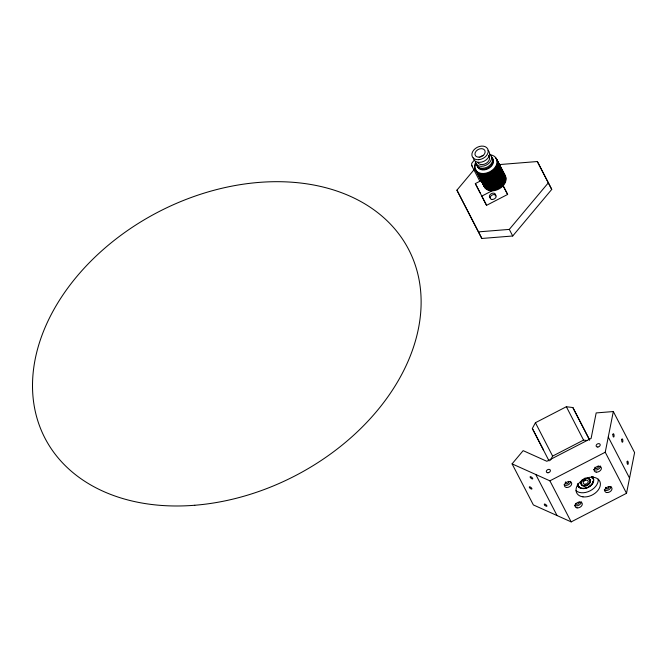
<?xml version="1.0" encoding="UTF-8"?>
<svg xmlns="http://www.w3.org/2000/svg" width="668" height="668" viewBox="0 0 668 668"><rect width="100%" height="100%" fill="white"/><g stroke="black" fill="none" stroke-linecap="round" stroke-linejoin="round"><path stroke-width="1" d="M626.517 493.293L605.241 452.236L613.324 411.546L596.173 412.924L591.113 438.408L546.833 461.287L523.153 450.65L512.08 463.868L533.365 504.925L571.182 521.892L626.517 493.293L634.6 452.595L613.324 411.546M549.063 460.937L532.338 428.489L535.419 422.719L566.364 406.728L572.86 407.547L589.627 439.961M550.415 460.21L552.62 456.094L583.556 440.103L587.272 440.571M498.378 164.662L537.356 161.531L551.743 189.411L512.715 235.988L481.828 238.468L456.92 190.163L474.18 169.563M478.413 231.879L509.3 229.4L548.328 182.823L537.356 161.531M473.695 160.804L471.742 163.301L471.633 165.397L479.916 181.437M503.029 185.512L507.638 194.446L486.563 205.335L475.332 183.6L481.745 180.285M492.775 190.43L481.778 196.116L486.563 205.335M512.08 463.868L549.898 480.835L605.241 452.236M471.633 165.397L472.309 166.098M548.328 182.823L551.743 189.411M502.854 185.22L507.638 194.446M509.3 229.4L512.715 235.988M608.264 437.031L629.54 478.088M475.332 183.6L480.117 192.827M456.92 190.163L481.828 238.468M532.338 428.489L543.376 449.773M549.898 480.835L571.182 521.892M535.769 474.497L557.045 515.546M572.86 407.547L589.577 439.995M566.364 406.728L583.556 440.103M535.419 422.719L552.62 456.094M490.471 197.887A3.231 2.229 -27.3 0 1 489.961 194.847A3.231 2.229 -27.3 0 1 493.994 193.202A3.231 2.229 -27.3 0 1 495.205 195.958M501.451 169.296A11.857 8.601 -27.4 0 1 496.24 184.184A11.857 8.601 -27.4 0 1 481.102 179.809M500.582 167.61A11.857 8.601 -27.4 0 1 495.364 182.498A11.857 8.601 -27.4 0 1 480.225 178.131M500.173 166.825A11.857 8.601 -27.4 0 1 494.955 181.713A11.857 8.601 -27.4 0 1 479.816 177.337M501.576 169.054A11.857 8.601 -27.4 0 1 495.364 183.617A11.857 8.601 -27.4 0 1 480.684 179.024M501.918 170.181A11.857 8.601 -27.4 0 1 496.7 185.069A11.857 8.601 -27.4 0 1 481.561 180.702M502.328 170.975A11.857 8.601 -27.4 0 1 497.56 185.612A11.857 8.601 -27.4 0 1 482.104 182.247M490.521 154.851A11.857 8.601 -27.4 0 1 496.099 165.672A11.857 8.601 -27.4 0 1 481.194 173.371A11.857 8.601 -27.4 0 1 475.616 162.558M495.355 157.531A11.857 8.601 -27.4 0 1 487.281 173.563A11.857 8.601 -27.4 0 1 475.958 163.209M495.815 158.425A11.857 8.601 -27.4 0 1 491.055 173.062A11.857 8.601 -27.4 0 1 475.599 169.689M496.758 159.761A11.857 8.601 -27.4 0 1 490.546 174.331A11.857 8.601 -27.4 0 1 475.875 169.73M488.458 155.552A6.471 4.693 -27.4 0 1 486.346 163.251A6.471 4.693 -27.4 0 1 477.72 162.466M490.128 154.233A8.626 6.254 -27.4 0 1 486.329 165.063A8.626 6.254 -27.4 0 1 475.324 161.881M491.155 156.212A8.626 6.254 -27.4 0 1 487.356 167.033A8.626 6.254 -27.4 0 1 476.351 163.86M492.667 158.508A8.626 6.254 -27.4 0 1 486.847 168.495A8.626 6.254 -27.4 0 1 476.86 164.846M488.074 150.283A8.626 6.254 -27.4 0 1 484.283 161.105A8.626 6.254 -27.4 0 1 473.27 157.932M492.007 157.857A8.626 6.254 -27.4 0 1 489.185 168.119A8.626 6.254 -27.4 0 1 477.678 167.083M497.101 160.896A11.857 8.601 -27.4 0 1 493.226 174.999A11.857 8.601 -27.4 0 1 477.403 173.58M477.102 172.887A11.857 8.601 -27.4 0 1 476.743 171.409M496.691 160.103A11.857 8.601 -27.4 0 1 491.473 174.991A11.857 8.601 -27.4 0 1 476.334 170.624M502.787 171.86A11.857 8.601 -27.4 0 1 497.568 186.748A11.857 8.601 -27.4 0 1 482.43 182.381M503.196 172.653A11.857 8.601 -27.4 0 1 497.977 187.541A11.857 8.601 -27.4 0 1 482.839 183.174M503.655 173.546A11.857 8.601 -27.4 0 1 498.896 188.184A11.857 8.601 -27.4 0 1 483.44 184.819M503.998 174.206A11.857 8.601 -27.4 0 1 498.779 189.086A11.857 8.601 -27.4 0 1 483.64 184.719M498.094 162.332A11.857 8.601 -27.4 0 1 492.341 176.669A11.857 8.601 -27.4 0 1 477.344 173.054M497.969 162.574A11.857 8.601 -27.4 0 1 492.75 177.463A11.857 8.601 -27.4 0 1 477.612 173.087M498.837 164.253A11.857 8.601 -27.4 0 1 493.627 179.141A11.857 8.601 -27.4 0 1 478.488 174.774M498.963 164.011A11.857 8.601 -27.4 0 1 492.75 178.581A11.857 8.601 -27.4 0 1 478.079 173.981M499.305 165.146A11.857 8.601 -27.4 0 1 494.086 180.026A11.857 8.601 -27.4 0 1 478.948 175.659M500.248 166.482A11.857 8.601 -27.4 0 1 494.036 181.053A11.857 8.601 -27.4 0 1 479.357 176.452M480.492 156.78A5.394 3.908 -27.4 0 1 482.972 155.502M581.502 480.501A4.851 3.34 -27.3 0 1 581.861 480.05M584.976 478.063A4.851 3.34 -27.3 0 1 585.277 477.979M589.109 478.58A4.851 3.34 -27.3 0 1 589.652 479.273M592.107 476.743A8.358 5.753 -27.3 0 1 593.201 479.115M592.984 481.152A8.358 5.753 -27.3 0 1 592.842 481.57M586.496 487.256A8.358 5.753 -27.3 0 1 585.978 487.423M579.498 486.997A8.358 5.753 -27.3 0 1 578.329 485.97M578.112 485.661A8.358 5.753 -27.3 0 1 577.636 484.634M592.132 476.484A8.626 5.937 -27.3 0 1 593.518 480.451M593.326 481.311A8.626 5.937 -27.3 0 1 592.265 483.448M591.965 483.857A8.626 5.937 -27.3 0 1 591.631 484.258M591.272 484.651A8.626 5.937 -27.3 0 1 590.888 485.026M590.487 485.394A8.626 5.937 -27.3 0 1 590.053 485.745M589.61 486.07A8.626 5.937 -27.3 0 1 588.166 486.947M587.139 487.415A8.626 5.937 -27.3 0 1 586.087 487.79M585.56 487.941A8.626 5.937 -27.3 0 1 581.018 488.024M580.166 487.74A8.626 5.937 -27.3 0 1 577.386 484.534M591.547 476.701A8.358 5.753 -27.3 0 1 588.349 487.306A8.626 5.937 -27.3 0 1 577.478 484.075M577.828 483.782A8.358 5.753 -27.3 0 0 588.349 487.306A8.626 5.937 -27.3 0 0 591.99 476.576M585.352 479.991A2.697 1.854 -27.3 0 1 583.456 480.768M579.214 502.019A1.837 1.261 -27.3 0 1 577.945 504.081A1.837 1.261 -27.3 0 1 575.858 503.388M608.907 486.68A1.837 1.261 -27.3 0 1 607.187 488.876A1.837 1.261 -27.3 0 1 605.717 487.323M598.11 465.988A1.837 1.261 -27.3 0 1 597.05 468.31A1.837 1.261 -27.3 0 1 594.988 467.258M568.418 481.336A1.837 1.261 -27.3 0 1 567.357 483.657A1.837 1.261 -27.3 0 1 565.295 482.605M565.429 482.238A1.837 1.261 -27.3 0 1 565.679 481.887M598.227 479.198A12.942 8.909 -27.3 0 1 590.161 490.796A12.942 8.909 -27.3 0 1 576.016 490.679M593.059 476.459A12.942 8.909 -27.3 0 1 591.982 478.146M610.928 486.413A3.883 2.672 -27.3 0 1 608.506 489.894A3.883 2.672 -27.3 0 1 604.264 489.853M600.34 465.98A3.883 2.672 -27.3 0 1 597.918 469.462A3.883 2.672 -27.3 0 1 593.677 469.429M570.639 481.327A3.883 2.672 -27.3 0 1 568.226 484.809A3.883 2.672 -27.3 0 1 563.984 484.768M581.235 501.76A3.883 2.672 -27.3 0 1 578.814 505.233A3.883 2.672 -27.3 0 1 574.572 505.2M491.857 199.448A3.231 2.229 -27.3 0 0 496.207 196.083A3.231 2.229 -27.3 0 0 491.431 195.482A3.231 2.229 -27.3 0 0 491.857 199.448M478.697 159.702A8.626 6.254 -27.4 0 0 487.715 148.947A8.626 6.254 -27.4 0 0 473.737 150.075A8.626 6.254 -27.4 0 0 478.697 159.702M479.206 157.155A5.394 3.908 -27.4 0 0 484.843 150.434A5.394 3.908 -27.4 0 0 476.109 151.135A5.394 3.908 -27.4 0 0 479.206 157.155M194.764 505.258A204.867 148.605 -27.4 0 0 408.816 249.79A204.867 148.605 -27.4 0 0 76.87 276.46A204.867 148.605 -27.4 0 0 194.764 505.258M584.583 485.895A4.851 3.34 -27.3 0 0 590.103 480.167A4.851 3.34 -27.3 0 0 582.421 480.526A4.851 3.34 -27.3 0 0 584.583 485.895M585.085 484.25A2.697 1.854 -27.3 0 0 588.149 481.069A2.697 1.854 -27.3 0 0 583.874 481.269A2.697 1.854 -27.3 0 0 585.085 484.25M584.492 485.728A4.851 3.34 -27.3 0 0 590.011 479.991A4.851 3.34 -27.3 0 0 582.329 480.35A4.851 3.34 -27.3 0 0 584.492 485.728M584.525 486.104A5.119 3.524 -27.3 0 0 590.345 480.058A5.119 3.524 -27.3 0 0 582.237 480.426A5.119 3.524 -27.3 0 0 584.525 486.104M582.98 496.85A12.942 8.909 -27.3 0 0 600.373 483.373A12.942 8.909 -27.3 0 0 581.277 480.96A12.942 8.909 -27.3 0 0 582.98 496.85M566.497 487.456A3.883 2.672 -27.3 0 0 571.716 483.415A3.883 2.672 -27.3 0 0 565.988 482.688A3.883 2.672 -27.3 0 0 566.497 487.456M596.19 472.117A3.883 2.672 -27.3 0 0 601.409 468.068A3.883 2.672 -27.3 0 0 595.681 467.35A3.883 2.672 -27.3 0 0 596.19 472.117M577.085 507.889A3.883 2.672 -27.3 0 0 582.304 503.839A3.883 2.672 -27.3 0 0 576.576 503.121A3.883 2.672 -27.3 0 0 577.085 507.889M606.786 492.541A3.883 2.672 -27.3 0 0 612.005 488.5A3.883 2.672 -27.3 0 0 606.268 487.774A3.883 2.672 -27.3 0 0 606.786 492.541M597.835 447.026A2.154 1.561 -27.4 0 0 600.089 444.337A2.154 1.561 -27.4 0 0 596.599 444.612A2.154 1.561 -27.4 0 0 597.835 447.026M548.027 472.76A2.154 1.561 -27.4 0 0 550.282 470.072A2.154 1.561 -27.4 0 0 546.783 470.355A2.154 1.561 -27.4 0 0 548.027 472.76M612.965 434.359A1.67 0.576 85.4 0 0 613.533 437.031A1.67 0.576 85.4 0 0 613.984 434.743A1.67 0.576 85.4 0 0 612.965 434.359M621.741 439.544A1.67 0.576 85.4 0 0 622.309 442.216A1.67 0.576 85.4 0 0 622.768 439.936A1.67 0.576 85.4 0 0 621.741 439.544M544.562 504.899A1.67 0.576 39.9 0 0 546.85 506.277A1.67 0.576 39.9 0 0 545.414 504.323A1.67 0.576 39.9 0 0 544.562 504.899M627.152 461.73A1.67 0.576 85.4 0 0 627.72 464.402A1.67 0.576 85.4 0 0 628.17 462.122A1.67 0.576 85.4 0 0 627.152 461.73M530.375 477.528A1.67 0.576 39.9 0 0 532.655 478.906A1.67 0.576 39.9 0 0 531.227 476.952A1.67 0.576 39.9 0 0 530.375 477.528M529.574 487.673A1.67 0.576 39.9 0 0 531.853 489.051A1.67 0.576 39.9 0 0 530.425 487.089A1.67 0.576 39.9 0 0 529.574 487.673"/></g></svg>
